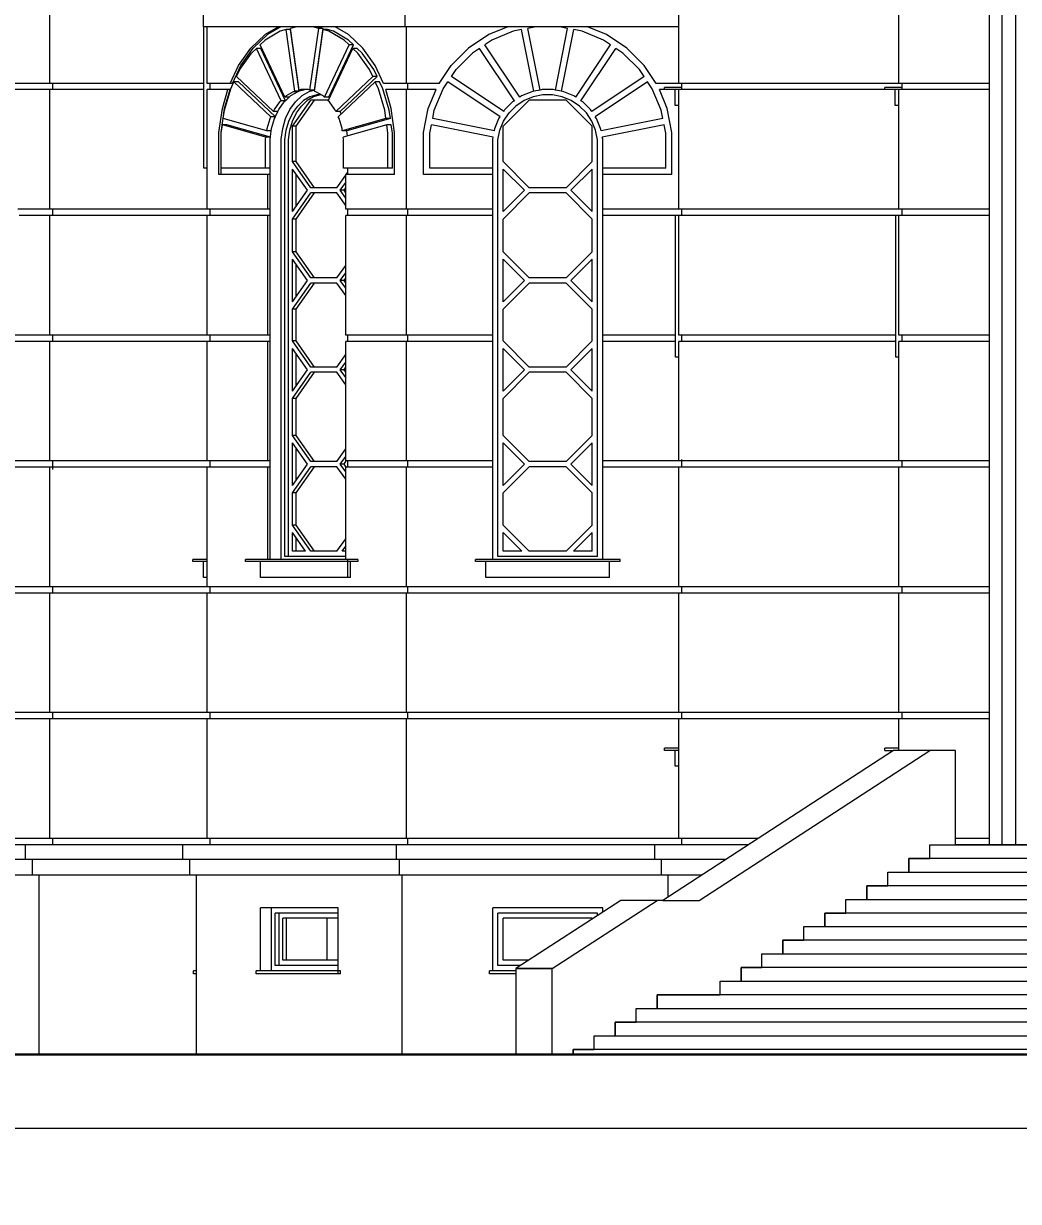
# Model space of a CAD drawing. Header units: millimetres. Extents: x -4890 to 184123, y 36 to 148549.
# Drawn here: x 10510 to 20000, y 104319 to 115549 of the extents above; entities that cross this region are included whole.
import ezdxf

# ---------------------------------------------------------------- set-up
doc = ezdxf.new("R2010")
doc.units = ezdxf.units.MM
for name, color, linetype, lineweight in [('Dimension', 4, 'Continuous', 5), ('Wall_General', 5, 'Continuous', 30), ('Wall_Satelit', 253, 'Continuous', 5)]:
    doc.layers.add(name, color=color, linetype=linetype, lineweight=lineweight)
doc.styles.add('OK300', font='isocpeur.ttf', dxfattribs={"width": 0.7, "height": 300})
doc.dimstyles.new('OK100', dxfattribs={"dimtxt": 300, "dimasz": 150, "dimexe": 150, "dimexo": 150, "dimgap": 150, "dimtad": 1, "dimdec": 0, "dimzin": 0, "dimdsep": 46, "dimtxsty": 'OK300', "dimblk": 'ARCHTICK', "dimcen": 150, "dimdle": 150, "dimclrd": 256, "dimclre": 256, "dimclrt": 256, "dimadec": 0, "dimazin": 0, "dimtfac": 1, "dimtdec": 0, "dimtofl": 0, "dimtmove": 0, "dimatfit": 3, "dimldrblk": 'DOT', "dimfxl": 1, "dimtolj": 1, "dimtzin": 0, "dimlwd": -1, "dimlwe": -1, "dimarcsym": 0})

# ---------------------------------------------------------------- blocks, each defined once
blk = doc.blocks.new('_ArchTick')
at = {"color": 0, "linetype": 'ByBlock', "const_width": 0.15}
blk.add_lwpolyline([(-0.5, -0.5), (0.5, 0.5)], dxfattribs=at)
blk = doc.blocks.new('*D116')
at = {"layer": 'Defpoints', "color": 0, "transparency": 16777216}
for p in [(37410, 105019), (8010, 104319), (37410, 104319)]:
    blk.add_point(p, dxfattribs=at)
at = {"layer": 'Dimension', "transparency": 16777216}
for p, q in [((8010, 104469), (8010, 105169)), ((37410, 104469), (37410, 105169)), ((7860, 105019), (37560, 105019))]:
    blk.add_line(p, q, dxfattribs=at)
at = {"layer": 'Dimension', "transparency": 16777216, "xscale": 150, "yscale": 150, "zscale": 150, "rotation": 180}
blk.add_blockref('_ArchTick', (8010, 105019), dxfattribs=at)
at = {"layer": 'Dimension', "transparency": 16777216, "xscale": 150, "yscale": 150, "zscale": 150}
blk.add_blockref('_ArchTick', (37410, 105019), dxfattribs=at)
at = {"layer": 'Dimension', "transparency": 16777216, "insert": (22710, 105319), "char_height": 300, "attachment_point": 5, "style": 'OK300'}
blk.add_mtext('\\A1;29400', dxfattribs=at)
blk = doc.blocks.new('_Dot')
at = {"layer": 'Dimension', "color": 0, "lineweight": -2}
blk.add_line((-0.5, 0), (-1, 0), dxfattribs=at)
at = {"layer": 'Dimension', "color": 0, "const_width": 0.5}
blk.add_lwpolyline([(-0.25, 0, 1), (0.25, 0, 1)], format="xyb", close=True, dxfattribs=at)

msp = doc.modelspace()

# ---------------------------------------------------------------- linework, layer by layer
at = {"layer": 'Wall_General'}
msp.add_lwpolyline([(49283.1, 105719), (7359.7, 105719), (7359.7, 106119), (-2004.9, 106119)], dxfattribs=at)
at = {"layer": 'Wall_Satelit'}
for p, q in [((19724.7, 107719), (19724.7, 119934.4)), ((19844.7, 107719), (19844.7, 119922.5)), ((19974.7, 107719), (19974.7, 119909.7)), ((10759.7, 114979), (10759.7, 116119)), ((16759.7, 114979), (16759.7, 116119)), ((18859.7, 114979), (18859.7, 116119)), ((12224.7, 115519), (12224.7, 115669)), ((14149, 115519), (14149, 115669)), ((14149, 115519), (12224.7, 115519)), ((12229.7, 115503.2), (12229.7, 115519)), ((12229.7, 115491.5), (12229.7, 115503.2)), ((12229.7, 115475.7), (12229.7, 115491.5)), ((12229.7, 115390.9), (12229.7, 115475.7)), ((12259.7, 114979), (12259.7, 115519)), ((12958.3, 115475.7), (12813.6, 115390.9)), ((12942.5, 115519), (12814.7, 115444.1)), ((12963.7, 115519), (12835.9, 115444.1)), ((13014.4, 115491.5), (12958.3, 115475.7)), ((13056.8, 115491.5), (13014.4, 115491.5)), ((13097.1, 114903), (13014.4, 115491.5)), ((13112, 115519), (13056, 115503.2)), ((13138.7, 114914.7), (13056, 115503.2)), ((13139.6, 114903), (13056.8, 115491.5)), ((13242, 114914.7), (13324.8, 115503.2)), ((13324.8, 115503.2), (13268.7, 115519)), ((13283.6, 114903), (13366.4, 115491.5)), ((13284.4, 114914.7), (13367.2, 115503.2)), ((13367.2, 115503.2), (13311.1, 115519)), ((13367.2, 115503.2), (13324.8, 115503.2)), ((13422.4, 115475.7), (13366.4, 115491.5)), ((13408.8, 115491.5), (13366.4, 115491.5)), ((13464.8, 115475.7), (13408.8, 115491.5)), ((13567.2, 115390.9), (13422.4, 115475.7)), ((13609.6, 115390.9), (13464.8, 115475.7)), ((13608.5, 115444.1), (13480.7, 115519)), ((16759.7, 115519), (14149, 115519)), ((14163.5, 114979), (14163.5, 115519)), ((15129.1, 115519), (14948.4, 115444.1)), ((15181.5, 115475.7), (14976.8, 115390.9)), ((15260.8, 115491.5), (15181.5, 115475.7)), ((15377.8, 114903), (15260.8, 115491.5)), ((15398.9, 115519), (15319.6, 115503.2)), ((15436.7, 114914.7), (15319.6, 115503.2)), ((15582.7, 114914.7), (15699.7, 115503.2)), ((15699.7, 115503.2), (15620.5, 115519)), ((15641.5, 114903), (15758.6, 115491.5)), ((15837.8, 115475.7), (15758.6, 115491.5)), ((16042.6, 115390.9), (15837.8, 115475.7)), ((16071, 115444.1), (15890.2, 115519)), ((12229.7, 115346), (12229.7, 115390.9)), ((12229.7, 115312.7), (12229.7, 115346)), ((12814.7, 115444.1), (12677.4, 115314.4)), ((12835.9, 115444.1), (12698.6, 115314.4)), ((12813.6, 115390.9), (12766, 115346)), ((13001.8, 114847.1), (12766, 115346)), ((13379, 114847.1), (13614.7, 115346)), ((13421.4, 114847.1), (13657.1, 115346)), ((13614.7, 115346), (13567.2, 115390.9)), ((13745.7, 115314.4), (13608.5, 115444.1)), ((13657.1, 115346), (13609.6, 115390.9)), ((13657.1, 115346), (13614.7, 115346)), ((14948.4, 115444.1), (14754.3, 115314.4)), ((14976.8, 115390.9), (14909.6, 115346)), ((15242.9, 114847.1), (14909.6, 115346)), ((15776.4, 114847.1), (16109.7, 115346)), ((16109.7, 115346), (16042.6, 115390.9)), ((16265.1, 115314.4), (16071, 115444.1)), ((12229.7, 115267.8), (12229.7, 115312.7)), ((12229.7, 115111.1), (12229.7, 115267.8)), ((12560.7, 115149.3), (12677.4, 115314.4)), ((12572.5, 115111.1), (12683.3, 115267.8)), ((12581.9, 115149.3), (12698.6, 115314.4)), ((12730.8, 115312.7), (12683.3, 115267.8)), ((12773.2, 115312.7), (12730.8, 115312.7)), ((12966.5, 114813.8), (12730.8, 115312.7)), ((13008.9, 114813.8), (12773.2, 115312.7)), ((13414.2, 114813.8), (13650, 115312.7)), ((13697.5, 115267.8), (13650, 115312.7)), ((13692.4, 115312.7), (13650, 115312.7)), ((13739.9, 115267.8), (13692.4, 115312.7)), ((13808.3, 115111.1), (13697.5, 115267.8)), ((13850.7, 115111.1), (13739.9, 115267.8)), ((13862.4, 115149.3), (13745.7, 115314.4)), ((14589.2, 115149.3), (14754.3, 115314.4)), ((14635.8, 115111.1), (14792.5, 115267.8)), ((14859.7, 115312.7), (14792.5, 115267.8)), ((15193.1, 114813.8), (14859.7, 115312.7)), ((15826.3, 114813.8), (16159.6, 115312.7)), ((16226.8, 115267.8), (16159.6, 115312.7)), ((16383.5, 115111.1), (16226.8, 115267.8)), ((16430.1, 115149.3), (16265.1, 115314.4)), ((12229.7, 115043.9), (12229.7, 115111.1)), ((12480.2, 114979), (12560.7, 115149.3)), ((12501.4, 114979), (12581.9, 115149.3)), ((12540.7, 115043.9), (12572.5, 115111.1)), ((13840, 115043.9), (13808.3, 115111.1)), ((13882.4, 115043.9), (13850.7, 115111.1)), ((13942.9, 114979), (13862.4, 115149.3)), ((14475.4, 114979), (14589.2, 115149.3)), ((14590.9, 115043.9), (14635.8, 115111.1)), ((16428.4, 115043.9), (16383.5, 115111.1)), ((16544, 114979), (16430.1, 115149.3)), ((12229.7, 114994), (12229.7, 115043.9)), ((12893.5, 114710.6), (12540.7, 115043.9)), ((13840, 115043.9), (13487.2, 114710.6)), ((13882.4, 115043.9), (13529.7, 114710.6)), ((13882.4, 115043.9), (13840, 115043.9)), ((15089.8, 114710.6), (14590.9, 115043.9)), ((16428.4, 115043.9), (15929.5, 114710.6)), ((10759.7, 114979), (7459.7, 114979)), ((10759.7, 114919), (7459.7, 114919)), ((12229.7, 114979), (10759.7, 114979)), ((12229.7, 114919), (10759.7, 114919)), ((10759.7, 113779), (10759.7, 114919)), ((10789.7, 114919), (10789.7, 114979)), ((12229.7, 114926.8), (12229.7, 114994)), ((12229.7, 114722.1), (12229.7, 114926.8)), ((12480.2, 114979), (12259.7, 114979)), ((12259.7, 113779), (12259.7, 114919)), ((12458.4, 114919), (12259.7, 114919)), ((12289.7, 114919), (12289.7, 114979)), ((12405.9, 114739.6), (12458.4, 114919)), ((12425.4, 114722.1), (12485.4, 114926.8)), ((12427.1, 114739.6), (12479.6, 114919)), ((12479.6, 114919), (12458.4, 114919)), ((12501.4, 114979), (12480.2, 114979)), ((12485.4, 114926.8), (12517.1, 114994)), ((12869.9, 114660.7), (12517.1, 114994)), ((12559.6, 114994), (12517.1, 114994)), ((12912.3, 114660.7), (12559.6, 114994)), ((13082.1, 114898.8), (13014.5, 114859.2)), ((13124.5, 114898.8), (13056.9, 114859.2)), ((13097.1, 114903), (13082.1, 114898.8)), ((13124.5, 114898.8), (13082.1, 114898.8)), ((13139.6, 114903), (13097.1, 114903)), ((13139.6, 114903), (13124.5, 114898.8)), ((13139.5, 114903), (13124.5, 114898.8)), ((13153.8, 114919), (13138.7, 114914.7)), ((13181.2, 114914.7), (13138.7, 114914.7)), ((13181.2, 114914.7), (13139.6, 114903)), ((13226.9, 114919), (13153.8, 114919)), ((13230.6, 114898.8), (13163, 114859.2)), ((13196.2, 114919), (13181.2, 114914.7)), ((13242, 114914.7), (13226.9, 114919)), ((13285.2, 114914.1), (13230.6, 114898.8)), ((13284.4, 114914.7), (13242, 114914.7)), ((13298.6, 114898.8), (13283.6, 114903)), ((13366.2, 114859.2), (13298.6, 114898.8)), ((13863.6, 114994), (13510.8, 114660.7)), ((13906, 114994), (13863.6, 114994)), ((13895.3, 114926.8), (13863.6, 114994)), ((13955.3, 114722.1), (13895.3, 114926.8)), ((13937.8, 114926.8), (13906, 114994)), ((13997.7, 114722.1), (13937.8, 114926.8)), ((14163.5, 114979), (13942.9, 114979)), ((14163.5, 114919), (13964.8, 114919)), ((14017.3, 114739.6), (13964.8, 114919)), ((14475.4, 114979), (14163.5, 114979)), ((14163.5, 113779), (14163.5, 114919)), ((14444.5, 114919), (14163.5, 114919)), ((14175.9, 114919), (14175.9, 114979)), ((14370.2, 114739.6), (14444.5, 114919)), ((14427.9, 114722.1), (14512.7, 114926.8)), ((14512.7, 114926.8), (14557.6, 114994)), ((15056.5, 114660.7), (14557.6, 114994)), ((15356.5, 114898.8), (15261, 114859.2)), ((15377.8, 114903), (15356.5, 114898.8)), ((15436.7, 114914.7), (15377.8, 114903)), ((15458, 114919), (15436.7, 114914.7)), ((15561.4, 114919), (15458, 114919)), ((15582.7, 114914.7), (15561.4, 114919)), ((15641.5, 114903), (15582.7, 114914.7)), ((15662.8, 114898.8), (15641.5, 114903)), ((15758.4, 114859.2), (15662.8, 114898.8)), ((16461.7, 114994), (15962.9, 114660.7)), ((16506.6, 114926.8), (16461.7, 114994)), ((16591.4, 114722.1), (16506.6, 114926.8)), ((16759.7, 114979), (16544, 114979)), ((16759.7, 114919), (16574.8, 114919)), ((16649.1, 114739.6), (16574.8, 114919)), ((16624.7, 114919), (16624.7, 114939)), ((16789.7, 114939), (16624.7, 114939)), ((16759.7, 114919), (16624.7, 114919)), ((16724.7, 114769), (16724.7, 114919)), ((18859.7, 114979), (16759.7, 114979)), ((16759.7, 113779), (16759.7, 114919)), ((18724.7, 114919), (16759.7, 114919)), ((16789.7, 114919), (16789.7, 114979)), ((18889.7, 114939), (18724.7, 114939)), ((18724.7, 114919), (18724.7, 114939)), ((18859.7, 114919), (18724.7, 114919)), ((18824.7, 114769), (18824.7, 114919)), ((19724.7, 114979), (18859.7, 114979)), ((18859.7, 113779), (18859.7, 114919)), ((19724.7, 114919), (18859.7, 114919)), ((18889.7, 114919), (18889.7, 114979)), ((12902, 114728.6), (12953.7, 114801.7)), ((12944.4, 114728.6), (12996.1, 114801.7)), ((12966.5, 114813.8), (12953.7, 114801.7)), ((13008.9, 114813.8), (12966.5, 114813.8)), ((13008.9, 114813.8), (12996.1, 114801.7)), ((13014.5, 114859.2), (13001.8, 114847.1)), ((13044.2, 114847.1), (13001.8, 114847.1)), ((13056.9, 114859.2), (13008.9, 114813.8)), ((13056.9, 114859.2), (13044.2, 114847.1)), ((13050.5, 114728.6), (13102.2, 114801.7)), ((13073.7, 114570), (13249.7, 114819)), ((13163, 114859.2), (13102.2, 114801.7)), ((13109, 114570), (13285.1, 114819)), ((13179.8, 114814.9), (13124.8, 114762.9)), ((13215.1, 114814.9), (13160.1, 114762.9)), ((13240.9, 114850.7), (13179.8, 114814.9)), ((13276.2, 114850.7), (13215.1, 114814.9)), ((13305.8, 114869), (13240.9, 114850.7)), ((13416.7, 114819), (13249.7, 114819)), ((13341.1, 114869), (13276.2, 114850.7)), ((13349.6, 114869), (13305.8, 114869)), ((13379, 114847.1), (13366.2, 114859.2)), ((13421.4, 114847.1), (13379, 114847.1)), ((13427, 114801.7), (13414.2, 114813.8)), ((13427.3, 114841.5), (13421.4, 114847.1)), ((13478.7, 114728.6), (13427, 114801.7)), ((15084.7, 114570), (15333.6, 114819)), ((15175, 114801.7), (15101.9, 114728.6)), ((15193.1, 114813.8), (15175, 114801.7)), ((15284.7, 114814.9), (15206.9, 114762.9)), ((15261, 114859.2), (15242.9, 114847.1)), ((15371.1, 114850.7), (15284.7, 114814.9)), ((15685.7, 114819), (15333.6, 114819)), ((15462.9, 114869), (15371.1, 114850.7)), ((15556.5, 114869), (15462.9, 114869)), ((15648.2, 114850.7), (15556.5, 114869)), ((15734.7, 114814.9), (15648.2, 114850.7)), ((15934.7, 114570), (15685.7, 114819)), ((15812.5, 114762.9), (15734.7, 114814.9)), ((15776.4, 114847.1), (15758.4, 114859.2)), ((15844.3, 114801.7), (15826.3, 114813.8)), ((15917.5, 114728.6), (15844.3, 114801.7)), ((12229.7, 114642.8), (12229.7, 114722.1)), ((12373.7, 114510.6), (12405.9, 114739.6)), ((12394.9, 114510.6), (12427.1, 114739.6)), ((12414.3, 114642.8), (12425.4, 114722.1)), ((12861.4, 114642.6), (12869.9, 114660.7)), ((12912.3, 114660.7), (12869.9, 114660.7)), ((12893.5, 114710.6), (12902, 114728.6)), ((12935.9, 114710.6), (12893.5, 114710.6)), ((12903.8, 114642.6), (12935.9, 114710.6)), ((12903.8, 114642.6), (12912.3, 114660.7)), ((12935.9, 114710.6), (12944.4, 114728.6)), ((13009.9, 114642.6), (13050.5, 114728.6)), ((13041.2, 114618.9), (13078, 114696.7)), ((13076.6, 114618.9), (13113.3, 114696.7)), ((13078, 114696.7), (13124.8, 114762.9)), ((13113.3, 114696.7), (13160.1, 114762.9)), ((13487.2, 114710.6), (13478.7, 114728.6)), ((13529.7, 114710.6), (13487.2, 114710.6)), ((13519.3, 114642.6), (13510.8, 114660.7)), ((13540.1, 114688.4), (13529.7, 114710.6)), ((13966.4, 114642.8), (13955.3, 114722.1)), ((14008.9, 114642.8), (13997.7, 114722.1)), ((14049.5, 114510.6), (14017.3, 114739.6)), ((14324.7, 114510.6), (14370.2, 114739.6)), ((14412.1, 114642.8), (14427.9, 114722.1)), ((15044.4, 114642.6), (15056.5, 114660.7)), ((15088.7, 114618.9), (15140.7, 114696.7)), ((15089.8, 114710.6), (15101.9, 114728.6)), ((15140.7, 114696.7), (15206.9, 114762.9)), ((15878.6, 114696.7), (15812.5, 114762.9)), ((15930.6, 114618.9), (15878.6, 114696.7)), ((15929.5, 114710.6), (15917.5, 114728.6)), ((15974.9, 114642.6), (15962.9, 114660.7)), ((16607.2, 114642.8), (16591.4, 114722.1)), ((16694.7, 114510.6), (16649.1, 114739.6)), ((16759.7, 114769), (16724.7, 114769)), ((18859.7, 114769), (18824.7, 114769)), ((12229.7, 114584), (12229.7, 114642.8)), ((12229.7, 114504.7), (12229.7, 114584)), ((12394.9, 114504.7), (12406, 114584)), ((12822.1, 114467), (12406, 114584)), ((12448.4, 114584), (12406, 114584)), ((12830.4, 114525.8), (12414.3, 114642.8)), ((12864.6, 114467), (12448.4, 114584)), ((12830.4, 114525.8), (12833.4, 114547.1)), ((12833.4, 114547.1), (12861.4, 114642.6)), ((12861.6, 114445.6), (12875.8, 114547.1)), ((12872.8, 114525.8), (12875.8, 114547.1)), ((12875.8, 114547.1), (12903.8, 114642.6)), ((12967.6, 114445.6), (12981.9, 114547.1)), ((12981.9, 114547.1), (13009.9, 114642.6)), ((13015.9, 114532.5), (13041.2, 114618.9)), ((13051.2, 114532.5), (13076.6, 114618.9)), ((13109, 114570), (13073.7, 114570)), ((13073.7, 114232.9), (13073.7, 114570)), ((13109, 114232.9), (13109, 114570)), ((13547.3, 114547.1), (13519.3, 114642.6)), ((13550.3, 114525.8), (13547.3, 114547.1)), ((13966.4, 114642.8), (13550.3, 114525.8)), ((13974.7, 114584), (13558.6, 114467)), ((14008.9, 114642.8), (13592.8, 114525.8)), ((14008.9, 114642.8), (13966.4, 114642.8)), ((14017.1, 114584), (13974.7, 114584)), ((13985.9, 114504.7), (13974.7, 114584)), ((14028.3, 114504.7), (14017.1, 114584)), ((14384.7, 114504.7), (14400.4, 114584)), ((14988.9, 114467), (14400.4, 114584)), ((15000.6, 114525.8), (14412.1, 114642.8)), ((15000.6, 114525.8), (15004.9, 114547.1)), ((15004.9, 114547.1), (15044.4, 114642.6)), ((15052.9, 114532.5), (15088.7, 114618.9)), ((15084.7, 114232.9), (15084.7, 114570)), ((15966.4, 114532.5), (15930.6, 114618.9)), ((15934.7, 114232.9), (15934.7, 114570)), ((16014.5, 114547.1), (15974.9, 114642.6)), ((16018.7, 114525.8), (16014.5, 114547.1)), ((16607.2, 114642.8), (16018.7, 114525.8)), ((16618.9, 114584), (16030.4, 114467)), ((16634.7, 114504.7), (16618.9, 114584)), ((12229.7, 114169), (12229.7, 114504.7)), ((12373.7, 114109), (12373.7, 114510.6)), ((12394.9, 114169), (12394.9, 114504.7)), ((12819.1, 114445.6), (12822.1, 114467)), ((12819.1, 114169), (12819.1, 114445.6)), ((12864.6, 114467), (12822.1, 114467)), ((12872.8, 114525.8), (12830.4, 114525.8)), ((12861.6, 114445.6), (12864.6, 114467)), ((12861.6, 110439), (12861.6, 114445.6)), ((12967.6, 110439), (12967.6, 114445.6)), ((13003, 114440.7), (13015.9, 114532.5)), ((13003, 110469), (13003, 114440.7)), ((13038.3, 114440.7), (13051.2, 114532.5)), ((13038.3, 110469), (13038.3, 114440.7)), ((13592.8, 114525.8), (13550.3, 114525.8)), ((13561.6, 114445.6), (13558.6, 114467)), ((13561.6, 114169), (13561.6, 114445.6)), ((13599.4, 114478.4), (13592.7, 114525.8)), ((13985.9, 114169), (13985.9, 114504.7)), ((14028.3, 114169), (14028.3, 114504.7)), ((14049.5, 114109), (14049.5, 114510.6)), ((14324.7, 114109), (14324.7, 114510.6)), ((14384.7, 114169), (14384.7, 114504.7)), ((14984.7, 114445.6), (14988.9, 114467)), ((14984.7, 114169), (14984.7, 114445.6)), ((15034.7, 114440.7), (15052.9, 114532.5)), ((15034.7, 110469), (15034.7, 114440.7)), ((15984.7, 114440.7), (15966.4, 114532.5)), ((15984.7, 110469), (15984.7, 114440.7)), ((16034.7, 114445.6), (16030.4, 114467)), ((16034.7, 114169), (16034.7, 114445.6)), ((16634.7, 114169), (16634.7, 114504.7)), ((16694.7, 114109), (16694.7, 114510.6)), ((13109, 114232.9), (13073.7, 114232.9)), ((13249.7, 113984), (13073.7, 114232.9)), ((13285.1, 113984), (13109, 114232.9)), ((15333.6, 113984), (15084.7, 114232.9)), ((15934.7, 114232.9), (15685.7, 113984)), ((12259.7, 114169), (12229.7, 114169)), ((12840.3, 114109), (12373.7, 114109)), ((12819.1, 114169), (12394.9, 114169)), ((12394.9, 114109), (12394.9, 114169)), ((12861.6, 114169), (12819.1, 114169)), ((12861.6, 114109), (12840.3, 114109)), ((12840.3, 113779), (12840.3, 114109)), ((13217.4, 113959), (13073.7, 114162.2)), ((13073.7, 113755.7), (13073.7, 114162.2)), ((13109, 113805.7), (13109, 114112.2)), ((13498.7, 113984), (13582.8, 114102.9)), ((13985.9, 114169), (13561.6, 114169)), ((14049.5, 114109), (13582.8, 114109)), ((13582.8, 113779), (13582.8, 114109)), ((13587.1, 114109), (13604, 114132.9)), ((13604, 114109), (13604, 114169)), ((14028.3, 114169), (13985.9, 114169)), ((14984.7, 114109), (14324.7, 114109)), ((14984.7, 114169), (14384.7, 114169)), ((14984.7, 114109), (14984.7, 114169)), ((14984.7, 113779), (14984.7, 114109)), ((15287.9, 113959), (15084.7, 114162.2)), ((15084.7, 113755.7), (15084.7, 114162.2)), ((15731.4, 113959), (15934.7, 114162.2)), ((15934.7, 113755.7), (15934.7, 114162.2)), ((16634.7, 114169), (16034.7, 114169)), ((16034.7, 114109), (16034.7, 114169)), ((16694.7, 114109), (16034.7, 114109)), ((16034.7, 113779), (16034.7, 114109)), ((13531, 113959), (13582.8, 114032.2)), ((13073.7, 113755.7), (13217.4, 113959)), ((13073.7, 113685), (13249.7, 113934)), ((13109, 113685), (13285.1, 113934)), ((13498.7, 113984), (13249.7, 113984)), ((13498.7, 113934), (13249.7, 113934)), ((13582.8, 113815), (13498.7, 113934)), ((13566.4, 113959), (13531, 113959)), ((13582.8, 113885.7), (13531, 113959)), ((13566.4, 113959), (13582.8, 113982.2)), ((13582.8, 113935.7), (13566.4, 113959)), ((15084.7, 113755.7), (15287.9, 113959)), ((15084.7, 113685), (15333.6, 113934)), ((15685.7, 113984), (15333.6, 113984)), ((15685.7, 113934), (15333.6, 113934)), ((15934.7, 113685), (15685.7, 113934)), ((15934.7, 113755.7), (15731.4, 113959)), ((10759.7, 113779), (10456.2, 113779)), ((12259.7, 113779), (10759.7, 113779)), ((10789.7, 113719), (10789.7, 113779)), ((12840.3, 113779), (12259.7, 113779)), ((12289.7, 113719), (12289.7, 113779)), ((12861.6, 113779), (12840.3, 113779)), ((14163.5, 113779), (13582.8, 113779)), ((13604, 113719), (13604, 113779)), ((14984.7, 113779), (14163.5, 113779)), ((14175.9, 113719), (14175.9, 113779)), ((14984.7, 113719), (14984.7, 113779)), ((16759.7, 113779), (16034.7, 113779)), ((16034.7, 113719), (16034.7, 113779)), ((18859.7, 113779), (16759.7, 113779)), ((16789.7, 113719), (16789.7, 113779)), ((19724.7, 113779), (18859.7, 113779)), ((18889.7, 113719), (18889.7, 113779)), ((10759.7, 113719), (10468.1, 113719)), ((12259.7, 113719), (10759.7, 113719)), ((10759.7, 112579), (10759.7, 113719)), ((12840.3, 113719), (12259.7, 113719)), ((12259.7, 112579), (12259.7, 113719)), ((12861.6, 113719), (12840.3, 113719)), ((12840.3, 112579), (12840.3, 113719)), ((13109, 113685), (13073.7, 113685)), ((13073.7, 113372.9), (13073.7, 113685)), ((13109, 113372.9), (13109, 113685)), ((14163.5, 113719), (13582.8, 113719)), ((13582.8, 112579), (13582.8, 113719)), ((14984.7, 113719), (14163.5, 113719)), ((14163.5, 112579), (14163.5, 113719)), ((14984.7, 112579), (14984.7, 113719)), ((15084.7, 113372.9), (15084.7, 113685)), ((15934.7, 113372.9), (15934.7, 113685)), ((16759.7, 113719), (16034.7, 113719)), ((16034.7, 112579), (16034.7, 113719)), ((16729.7, 113703.2), (16729.7, 113719)), ((16759.7, 113719), (16729.7, 113719)), ((16729.7, 113691.5), (16729.7, 113703.2)), ((16729.7, 113675.7), (16729.7, 113691.5)), ((16729.7, 113590.9), (16729.7, 113675.7)), ((18829.7, 113719), (16759.7, 113719)), ((16759.7, 112579), (16759.7, 113719)), ((18859.7, 113719), (18829.7, 113719)), ((18829.7, 113703.2), (18829.7, 113719)), ((18829.7, 113691.5), (18829.7, 113703.2)), ((18829.7, 113675.7), (18829.7, 113691.5)), ((18829.7, 113590.9), (18829.7, 113675.7)), ((19724.7, 113719), (18859.7, 113719)), ((18859.7, 112579), (18859.7, 113719)), ((16729.7, 113546.1), (16729.7, 113590.9)), ((16729.7, 113512.7), (16729.7, 113546.1)), ((18829.7, 113546.1), (18829.7, 113590.9)), ((18829.7, 113512.7), (18829.7, 113546.1)), ((16729.7, 113467.8), (16729.7, 113512.7)), ((16729.7, 113311.1), (16729.7, 113467.8)), ((18829.7, 113467.8), (18829.7, 113512.7)), ((18829.7, 113311.1), (18829.7, 113467.8)), ((13109, 113372.9), (13073.7, 113372.9)), ((13249.7, 113124), (13073.7, 113372.9)), ((13285.1, 113124), (13109, 113372.9)), ((15333.6, 113124), (15084.7, 113372.9)), ((15934.7, 113372.9), (15685.7, 113124)), ((16729.7, 113243.9), (16729.7, 113311.1)), ((18829.7, 113243.9), (18829.7, 113311.1)), ((13217.4, 113099), (13073.7, 113302.2)), ((13073.7, 112895.7), (13073.7, 113302.2)), ((13109, 112945.7), (13109, 113252.2)), ((13498.7, 113124), (13582.8, 113242.9)), ((15287.9, 113099), (15084.7, 113302.2)), ((15084.7, 112895.7), (15084.7, 113302.2)), ((15731.4, 113099), (15934.7, 113302.2)), ((15934.7, 112895.7), (15934.7, 113302.2)), ((16729.7, 113194.1), (16729.7, 113243.9)), ((18829.7, 113194.1), (18829.7, 113243.9)), ((13073.7, 112895.7), (13217.4, 113099)), ((13498.7, 113124), (13249.7, 113124)), ((13531, 113099), (13582.8, 113172.2)), ((13566.4, 113099), (13531, 113099)), ((13582.8, 113025.7), (13531, 113099)), ((13566.4, 113099), (13582.8, 113122.2)), ((13582.8, 113075.7), (13566.4, 113099)), ((15084.7, 112895.7), (15287.9, 113099)), ((15685.7, 113124), (15333.6, 113124)), ((15934.7, 112895.7), (15731.4, 113099)), ((16729.7, 113126.9), (16729.7, 113194.1)), ((16729.7, 112922.1), (16729.7, 113126.9)), ((18829.7, 113126.9), (18829.7, 113194.1)), ((18829.7, 112922.1), (18829.7, 113126.9)), ((13073.7, 112825), (13249.7, 113074)), ((13109, 112825), (13285.1, 113074)), ((13498.7, 113074), (13249.7, 113074)), ((13582.8, 112955), (13498.7, 113074)), ((15084.7, 112825), (15333.6, 113074)), ((15685.7, 113074), (15333.6, 113074)), ((15934.7, 112825), (15685.7, 113074)), ((16729.7, 112842.9), (16729.7, 112922.1)), ((18829.7, 112842.9), (18829.7, 112922.1)), ((13109, 112825), (13073.7, 112825)), ((13073.7, 112522.9), (13073.7, 112825)), ((13109, 112522.9), (13109, 112825)), ((15084.7, 112522.9), (15084.7, 112825)), ((15934.7, 112522.9), (15934.7, 112825)), ((16729.7, 112784.1), (16729.7, 112842.9)), ((16729.7, 112704.8), (16729.7, 112784.1)), ((18829.7, 112784.1), (18829.7, 112842.9)), ((18829.7, 112704.8), (18829.7, 112784.1)), ((16729.7, 112399), (16729.7, 112704.8)), ((18829.7, 112399), (18829.7, 112704.8)), ((10759.7, 112579), (9829.7, 112579)), ((12259.7, 112579), (10759.7, 112579)), ((10789.7, 112519), (10789.7, 112579)), ((12840.3, 112579), (12259.7, 112579)), ((12289.7, 112519), (12289.7, 112579)), ((12861.6, 112579), (12840.3, 112579)), ((14163.5, 112579), (13582.8, 112579)), ((13604, 112519), (13604, 112579)), ((14984.7, 112579), (14163.5, 112579)), ((14175.9, 112519), (14175.9, 112579)), ((14984.7, 112519), (14984.7, 112579)), ((16729.7, 112579), (16034.7, 112579)), ((16034.7, 112519), (16034.7, 112579)), ((18829.7, 112579), (16759.7, 112579)), ((16789.7, 112519), (16789.7, 112579)), ((19724.7, 112579), (18859.7, 112579)), ((18889.7, 112519), (18889.7, 112579)), ((10759.7, 112519), (9829.7, 112519)), ((12259.7, 112519), (10759.7, 112519)), ((10759.7, 111379), (10759.7, 112519)), ((12840.3, 112519), (12259.7, 112519)), ((12259.7, 111379), (12259.7, 112519)), ((12861.6, 112519), (12840.3, 112519)), ((12840.3, 111379), (12840.3, 112519)), ((13249.7, 112274), (13073.7, 112522.9)), ((13109, 112522.9), (13073.7, 112522.9)), ((13217.4, 112249), (13073.7, 112452.2)), ((13073.7, 112045.7), (13073.7, 112452.2)), ((13285.1, 112274), (13109, 112522.9)), ((14163.5, 112519), (13582.8, 112519)), ((13582.8, 111379), (13582.8, 112519)), ((14984.7, 112519), (14163.5, 112519)), ((14163.5, 111379), (14163.5, 112519)), ((14984.7, 111379), (14984.7, 112519)), ((15333.6, 112274), (15084.7, 112522.9)), ((15287.9, 112249), (15084.7, 112452.2)), ((15084.7, 112045.7), (15084.7, 112452.2)), ((15934.7, 112522.9), (15685.7, 112274)), ((15731.4, 112249), (15934.7, 112452.2)), ((15934.7, 112045.7), (15934.7, 112452.2)), ((16729.7, 112519), (16034.7, 112519)), ((16034.7, 111379), (16034.7, 112519)), ((18829.7, 112519), (16759.7, 112519)), ((16759.7, 111379), (16759.7, 112519)), ((18859.7, 111379), (18859.7, 112519)), ((19724.7, 112519), (18859.7, 112519)), ((13109, 112095.7), (13109, 112402.2)), ((13498.7, 112274), (13582.8, 112392.9)), ((13531, 112249), (13582.8, 112322.2)), ((16729.7, 112369), (16729.7, 112399)), ((16759.7, 112369), (16729.7, 112369)), ((18829.7, 112369), (18829.7, 112399)), ((18859.7, 112369), (18829.7, 112369)), ((13073.7, 112045.7), (13217.4, 112249)), ((13073.7, 111975), (13249.7, 112224)), ((13109, 111975), (13285.1, 112224)), ((13498.7, 112274), (13249.7, 112274)), ((13498.7, 112224), (13249.7, 112224)), ((13582.8, 112105), (13498.7, 112224)), ((13566.4, 112249), (13531, 112249)), ((13582.8, 112175.7), (13531, 112249)), ((13566.4, 112249), (13582.8, 112272.2)), ((13582.8, 112225.7), (13566.4, 112249)), ((15084.7, 112045.7), (15287.9, 112249)), ((15084.7, 111975), (15333.6, 112224)), ((15685.7, 112274), (15333.6, 112274)), ((15685.7, 112224), (15333.6, 112224)), ((15934.7, 111975), (15685.7, 112224)), ((15934.7, 112045.7), (15731.4, 112249)), ((13109, 111975), (13073.7, 111975)), ((13073.7, 111622.9), (13073.7, 111975)), ((13109, 111622.9), (13109, 111975)), ((15084.7, 111622.9), (15084.7, 111975)), ((15934.7, 111622.9), (15934.7, 111975)), ((13109, 111622.9), (13073.7, 111622.9)), ((13249.7, 111374), (13073.7, 111622.9)), ((13217.4, 111349), (13073.7, 111552.2)), ((13073.7, 111145.7), (13073.7, 111552.2)), ((13285.1, 111374), (13109, 111622.9)), ((15333.6, 111374), (15084.7, 111622.9)), ((15287.9, 111349), (15084.7, 111552.2)), ((15084.7, 111145.7), (15084.7, 111552.2)), ((15934.7, 111622.9), (15685.7, 111374)), ((15731.4, 111349), (15934.7, 111552.2)), ((15934.7, 111145.7), (15934.7, 111552.2)), ((13109, 111195.7), (13109, 111502.2)), ((13498.7, 111374), (13582.8, 111492.9)), ((13531, 111349), (13582.8, 111422.2)), ((10759.7, 111379), (9829.7, 111379)), ((10759.7, 111319), (9829.7, 111319)), ((12259.7, 111379), (10759.7, 111379)), ((12259.7, 111319), (10759.7, 111319)), ((10759.7, 110179), (10759.7, 111319)), ((10789.7, 111296.2), (10789.7, 111379)), ((10789.7, 111296.2), (10789.7, 111319)), ((12840.3, 111379), (12259.7, 111379)), ((12259.7, 110179), (12259.7, 111319)), ((12840.3, 111319), (12259.7, 111319)), ((12289.7, 111319), (12289.7, 111379)), ((12861.6, 111379), (12840.3, 111379)), ((12861.6, 111319), (12840.3, 111319)), ((12840.3, 110439), (12840.3, 111319)), ((12861.6, 110439), (12861.6, 111319)), ((13073.7, 111145.7), (13217.4, 111349)), ((13073.7, 111075), (13249.7, 111324)), ((13109, 111075), (13285.1, 111324)), ((13498.7, 111374), (13249.7, 111374)), ((13498.7, 111324), (13249.7, 111324)), ((13582.8, 111205), (13498.7, 111324)), ((13566.4, 111349), (13531, 111349)), ((13582.8, 111275.7), (13531, 111349)), ((13566.4, 111349), (13587.6, 111379)), ((13587.6, 111319), (13566.4, 111349)), ((14163.5, 111379), (13582.8, 111379)), ((14163.5, 111319), (13582.8, 111319)), ((13582.8, 110439), (13582.8, 111319)), ((13604, 111319), (13604, 111379)), ((14984.7, 111379), (14163.5, 111379)), ((14984.7, 111319), (14163.5, 111319)), ((14163.5, 110179), (14163.5, 111319)), ((14175.9, 111319), (14175.9, 111379)), ((14984.7, 111319), (14984.7, 111379)), ((14984.7, 110439), (14984.7, 111319)), ((15084.7, 111145.7), (15287.9, 111349)), ((15084.7, 111075), (15333.6, 111324)), ((15685.7, 111374), (15333.6, 111374)), ((15685.7, 111324), (15333.6, 111324)), ((15934.7, 111075), (15685.7, 111324)), ((15934.7, 111145.7), (15731.4, 111349)), ((16759.7, 111379), (16034.7, 111379)), ((16034.7, 111319), (16034.7, 111379)), ((16759.7, 111319), (16034.7, 111319)), ((16034.7, 110439), (16034.7, 111319)), ((18859.7, 111379), (16759.7, 111379)), ((18859.7, 111319), (16759.7, 111319)), ((16759.7, 110179), (16759.7, 111319)), ((16789.7, 111319), (16789.7, 111392.3)), ((19724.7, 111379), (18859.7, 111379)), ((18859.7, 110179), (18859.7, 111319)), ((19724.7, 111319), (18859.7, 111319)), ((18889.7, 111319), (18889.7, 111379)), ((13109, 111075), (13073.7, 111075)), ((13073.7, 110767.9), (13073.7, 111075)), ((13109, 110767.9), (13109, 111075)), ((15084.7, 110767.9), (15084.7, 111075)), ((15934.7, 110767.9), (15934.7, 111075)), ((13109, 110767.9), (13073.7, 110767.9)), ((13249.7, 110519), (13073.7, 110767.9)), ((13285.1, 110519), (13109, 110767.9)), ((15333.6, 110519), (15084.7, 110767.9)), ((15934.7, 110767.9), (15685.7, 110519)), ((13199.7, 110519), (13073.7, 110697.2)), ((13073.7, 110519), (13073.7, 110697.2)), ((13109, 110519), (13109, 110647.2)), ((13498.7, 110519), (13582.8, 110637.9)), ((15262.9, 110519), (15084.7, 110697.2)), ((15084.7, 110519), (15084.7, 110697.2)), ((15756.4, 110519), (15934.7, 110697.2)), ((15934.7, 110519), (15934.7, 110697.2)), ((13199.7, 110519), (13073.7, 110519)), ((13498.7, 110519), (13249.7, 110519)), ((13548.7, 110519), (13582.8, 110567.2)), ((13582.8, 110519), (13548.7, 110519)), ((15262.9, 110519), (15084.7, 110519)), ((15685.7, 110519), (15333.6, 110519)), ((15934.7, 110519), (15756.4, 110519)), ((12259.7, 110439), (12124.7, 110439)), ((12124.7, 110419), (12124.7, 110439)), ((12259.7, 110419), (12124.7, 110419)), ((12224.7, 110269), (12224.7, 110419)), ((12628.2, 110419), (12628.2, 110439)), ((13604, 110439), (12628.2, 110439)), ((13604, 110419), (12628.2, 110419)), ((12769.6, 110269), (12769.6, 110419)), ((13582.8, 110469), (13003, 110469)), ((13699.5, 110439), (13604, 110439)), ((13604, 110419), (13604, 110439)), ((13699.5, 110419), (13604, 110419)), ((13604, 110269), (13604, 110419)), ((13628.8, 110269), (13628.8, 110419)), ((13699.5, 110439), (13699.5, 110419)), ((16199.7, 110439), (14819.7, 110439)), ((14819.7, 110419), (14819.7, 110439)), ((16199.7, 110419), (14819.7, 110419)), ((14919.7, 110269), (14919.7, 110419)), ((15984.7, 110469), (15034.7, 110469)), ((16099.7, 110269), (16099.7, 110419)), ((16199.7, 110419), (16199.7, 110439)), ((10789.7, 110179), (7459.7, 110179)), ((12259.7, 110179), (10759.7, 110179)), ((10789.7, 110119), (10789.7, 110179)), ((12259.7, 110269), (12224.7, 110269)), ((14163.5, 110179), (12259.7, 110179)), ((12289.7, 110119), (12289.7, 110179)), ((13604, 110269), (12769.6, 110269)), ((13628.8, 110269), (13604, 110269)), ((16759.7, 110179), (14163.5, 110179)), ((14175.9, 110119), (14175.9, 110179)), ((16099.7, 110269), (14919.7, 110269)), ((18859.7, 110179), (16759.7, 110179)), ((16789.7, 110119), (16789.7, 110179)), ((19724.7, 110179), (18859.7, 110179)), ((18889.7, 110119), (18889.7, 110179)), ((10789.7, 110119), (7459.7, 110119)), ((12259.7, 110119), (10759.7, 110119)), ((10759.7, 108979), (10759.7, 110119)), ((14163.5, 110119), (12259.7, 110119)), ((12259.7, 108979), (12259.7, 110119)), ((16759.7, 110119), (14163.5, 110119)), ((14163.5, 108979), (14163.5, 110119)), ((18859.7, 110119), (16759.7, 110119)), ((16759.7, 108979), (16759.7, 110119)), ((18859.7, 108979), (18859.7, 110119)), ((19724.7, 110119), (18859.7, 110119)), ((10759.7, 108979), (7459.7, 108979)), ((12259.7, 108979), (10759.7, 108979)), ((10789.7, 108919), (10789.7, 108979)), ((14163.5, 108979), (12259.7, 108979)), ((12289.7, 108919), (12289.7, 108979)), ((16759.7, 108979), (14163.5, 108979)), ((14175.9, 108919), (14175.9, 108979)), ((18859.7, 108979), (16759.7, 108979)), ((16789.7, 108919), (16789.7, 108979)), ((19724.7, 108979), (18859.7, 108979)), ((18889.7, 108919), (18889.7, 108979)), ((10759.7, 108919), (7459.7, 108919)), ((10759.7, 107779), (10759.7, 108919)), ((12259.7, 108919), (10759.7, 108919)), ((12259.7, 107779), (12259.7, 108919)), ((14163.5, 108919), (12259.7, 108919)), ((14163.5, 107779), (14163.5, 108919)), ((16759.7, 108919), (14163.5, 108919)), ((16759.7, 107779), (16759.7, 108919)), ((18859.7, 108919), (16759.7, 108919)), ((18859.7, 108619), (18859.7, 108919)), ((19724.7, 108919), (18859.7, 108919)), ((16624.7, 108619), (16624.7, 108639)), ((16759.7, 108639), (16624.7, 108639)), ((16759.7, 108619), (16624.7, 108619)), ((16724.7, 108469), (16724.7, 108619)), ((18724.7, 108619), (18724.7, 108639)), ((18859.7, 108639), (18724.7, 108639)), ((16759.7, 108469), (16724.7, 108469)), ((10529.7, 107719), (7229.7, 107719)), ((10759.7, 107779), (7459.7, 107779)), ((12029.7, 107719), (10529.7, 107719)), ((10529.7, 107579), (10529.7, 107719)), ((12259.7, 107779), (10759.7, 107779)), ((10789.7, 107719), (10789.7, 107779)), ((14068.2, 107719), (12029.7, 107719)), ((12029.7, 107579), (12029.7, 107719)), ((14163.5, 107779), (12259.7, 107779)), ((12289.7, 107719), (12289.7, 107779)), ((16529.7, 107719), (14068.2, 107719)), ((14068.2, 107579), (14068.2, 107719)), ((16759.7, 107779), (14163.5, 107779)), ((14175.9, 107719), (14175.9, 107779)), ((16529.7, 107579), (16529.7, 107719)), ((17422.6, 107719), (16529.7, 107719)), ((17515, 107779), (16759.7, 107779)), ((16789.7, 107719), (16789.7, 107779)), ((19724.7, 107779), (19398.1, 107779)), ((19907, 107719), (19398.1, 107719)), ((20266.9, 107719), (19907, 107719)), ((10529.7, 107579), (7229.7, 107579)), ((12029.7, 107579), (10529.7, 107579)), ((10594.7, 107429), (10594.7, 107579)), ((14068.2, 107579), (12029.7, 107579)), ((12094.7, 107429), (12094.7, 107579)), ((16529.7, 107579), (14068.2, 107579)), ((14095.1, 107429), (14095.1, 107579)), ((17207, 107579), (16529.7, 107579)), ((16594.7, 107429), (16594.7, 107579)), ((10594.7, 107429), (7294.7, 107429)), ((12094.7, 107429), (10594.7, 107429)), ((10659.7, 105719), (10659.7, 107429)), ((14095.1, 107429), (12094.7, 107429)), ((12159.7, 105719), (12159.7, 107429)), ((16594.7, 107429), (14095.1, 107429)), ((14122.1, 105719), (14122.1, 107429)), ((16976.1, 107429), (16594.7, 107429)), ((16659.7, 107223.5), (16659.7, 107429)), ((12769.6, 106519), (12769.6, 107119)), ((13512.1, 107119), (12769.6, 107119)), ((12875.7, 106519), (12875.7, 107119)), ((12911.1, 106569), (12911.1, 107069)), ((13512.1, 107069), (12911.1, 107069)), ((12946.4, 106569), (12946.4, 107069)), ((13512.1, 106519), (13512.1, 107119)), ((16034.7, 107119), (14984.7, 107119)), ((14984.7, 106519), (14984.7, 107119)), ((15984.7, 107069), (15034.7, 107069)), ((15034.7, 106569), (15034.7, 107069)), ((15984.7, 107044.9), (15984.7, 107069)), ((16034.7, 107077.4), (16034.7, 107119)), ((12981.8, 106619), (12981.8, 107019)), ((13512.1, 107019), (12981.8, 107019)), ((13017.1, 106619), (13017.1, 107019)), ((13406, 106619), (13406, 107019)), ((15934.7, 107019), (15084.7, 107019)), ((15084.7, 106619), (15084.7, 107019)), ((15934.7, 107012.4), (15934.7, 107019)), ((13512.1, 106619), (12981.8, 106619)), ((15329.1, 106619), (15084.7, 106619)), ((12129.7, 106489), (12129.7, 106519)), ((12159.7, 106519), (12129.7, 106519)), ((12159.7, 106489), (12129.7, 106489)), ((12727.2, 106489), (12727.2, 106519)), ((13512.1, 106519), (12727.2, 106519)), ((13512.1, 106489), (12727.2, 106489)), ((13512.1, 106569), (12911.1, 106569)), ((13512.1, 106489), (13512.1, 106519)), ((13533.3, 106519), (13512.1, 106519)), ((13533.3, 106489), (13512.1, 106489)), ((13533.3, 106489), (13533.3, 106519)), ((15206.1, 106519), (14954.7, 106519)), ((14954.7, 106489), (14954.7, 106519)), ((15206.1, 106489), (14954.7, 106489)), ((15252.2, 106569), (15034.7, 106569))]:
    msp.add_line(p, q, dxfattribs=at)
for points in [[(15206.1, 105719), (15752.5, 105719), (15752.5, 105769), (15952.6, 105769), (15952.6, 105899), (16152.6, 105899), (16152.6, 106029), (16352.7, 106029), (16352.7, 106159), (16552.8, 106159), (16552.8, 106289), (17153.1, 106289), (17153.1, 106419), (17353.2, 106419), (17353.2, 106549), (17553.3, 106549), (17553.3, 106679), (17753.5, 106679), (17753.5, 106809), (17953.6, 106809), (17953.6, 106939), (18153.8, 106939), (18153.8, 107069), (18353.9, 107069), (18353.9, 107199), (18554.1, 107199), (18554.1, 107329), (18754.3, 107329), (18754.3, 107459), (18954.5, 107459), (18954.5, 107589), (19154.7, 107589), (19154.7, 107719), (19398.1, 107719), (19398.1, 108619), (18808.3, 108619), (16606.5, 107189), (16206.4, 107189), (15206.1, 106539.1)], [(18808.3, 108619), (16606.5, 107189), (16952.9, 107189), (19154.7, 108619)], [(19154.7, 107719), (26264.6, 107719), (26264.6, 107589), (19154.7, 107589)], [(26464.8, 107589), (18954.5, 107589), (18954.5, 107459), (26464.8, 107459)], [(18754.3, 107459), (26665.1, 107459), (26665.1, 107329), (18754.3, 107329)], [(26865.3, 107329), (18554.1, 107329), (18554.1, 107199), (26865.3, 107199)], [(16206.4, 107189), (15206.1, 106539.1), (15552.5, 106539.1), (16552.8, 107189)], [(18353.9, 107199), (27065.4, 107199), (27065.4, 107069), (18353.9, 107069)], [(27265.6, 107069), (18153.8, 107069), (18153.8, 106939), (27265.6, 106939)], [(17953.6, 106939), (27465.7, 106939), (27465.7, 106809), (17953.6, 106809)], [(27665.9, 106809), (17753.5, 106809), (17753.5, 106679), (27665.9, 106679)], [(17553.3, 106679), (27866, 106679), (27866, 106549), (17553.3, 106549)], [(15552.5, 106539.1), (15206.1, 106539.1), (15206.1, 105719), (15552.5, 105719)], [(28066.1, 106549), (17353.2, 106549), (17353.2, 106419), (28066.1, 106419)], [(17153.1, 106419), (28266.2, 106419), (28266.2, 106289), (17153.1, 106289)], [(28866.5, 106289), (16552.8, 106289), (16552.8, 106159), (28866.5, 106159)], [(16352.7, 106159), (29066.6, 106159), (29066.6, 106029), (16352.7, 106029)], [(29266.7, 106029), (16152.6, 106029), (16152.6, 105899), (29266.7, 105899)], [(15952.6, 105899), (29466.8, 105899), (29466.8, 105769), (15952.6, 105769)], [(29666.9, 105769), (15752.5, 105769), (15752.5, 105719), (29666.9, 105719)]]:
    msp.add_lwpolyline(points, close=True, dxfattribs=at)
msp.add_lwpolyline([(18724.7, 108619), (18808.3, 108619)], dxfattribs=at)

# ---------------------------------------------------------------- dimensions: what is measured, and where the dimension line sits
at = {"layer": 'Dimension'}
dim = msp.add_linear_dim(base=(37409.7, 105019), p1=(8009.7, 104319), p2=(37409.7, 104319), dimstyle='OK100', dxfattribs=at)
dim.commit()
dim.dimension.update_dxf_attribs({"geometry": '*D116', "text_midpoint": (22709.7, 105319)})

doc.saveas('drawing.dxf')
